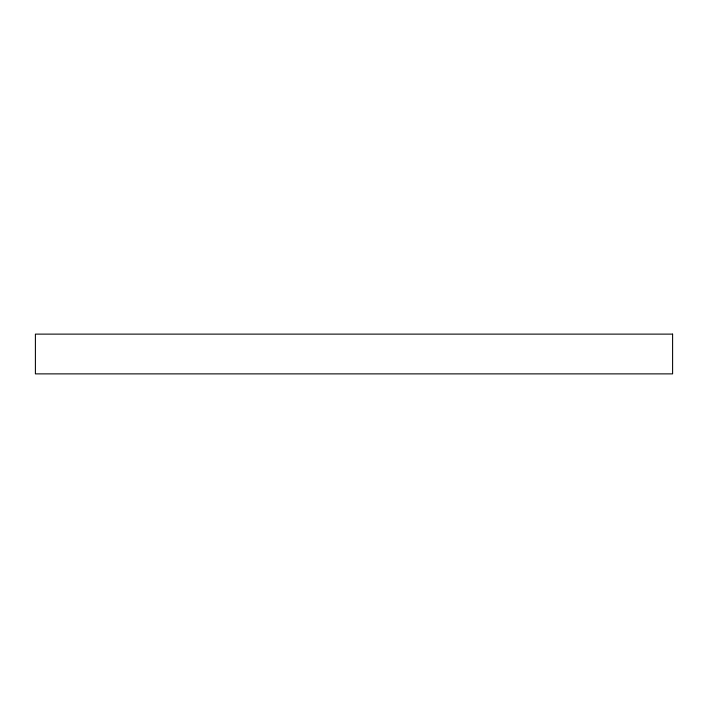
<?xml version="1.0" encoding="UTF-8"?>
<svg xmlns="http://www.w3.org/2000/svg" width="708" height="708" viewBox="0 0 708 708"><rect width="100%" height="100%" fill="white"/><g stroke="black" fill="none" stroke-linecap="round" stroke-linejoin="round"><path stroke-width="1.06" d="M672.6 334.123L35.4 334.123L35.4 373.877L672.6 373.877L672.6 334.123"/></g></svg>
